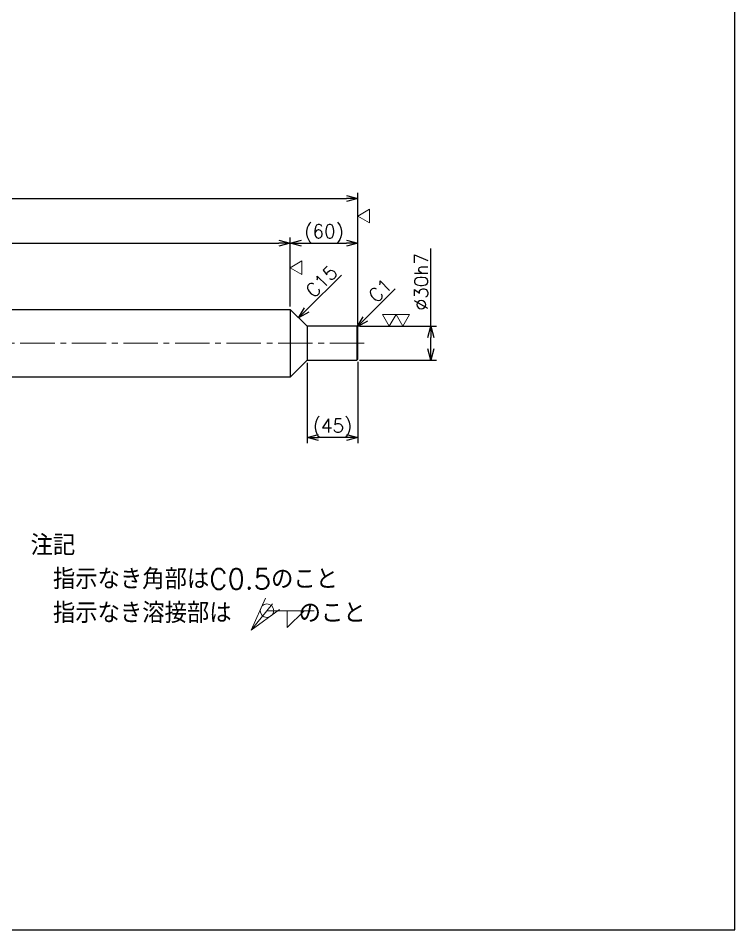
# Model space of a CAD drawing. Header units: millimetres. Extents: x 0 to 7488, y -19 to 4184.
# Drawn here: x 6069 to 6704, y 2238 to 3046 of the extents above; entities that cross this region are included whole.
import ezdxf
from ezdxf.enums import TextEntityAlignment as Align

# ---------------------------------------------------------------- set-up
doc = ezdxf.new("R2010")
doc.units = ezdxf.units.MM
doc.header["$LTSCALE"] = 1.6
doc.header["$PDMODE"] = 99
doc.header["$PDSIZE"] = 1
doc.linetypes.add('CENTER2', pattern=[28.575, 19.05, -3.175, 3.175, -3.175])
for name, color, linetype, lineweight in [('05_CENTER', 4, 'CENTER2', 13), ('07_TEXT', 3, 'Continuous', 13), ('08_DIM', 3, 'Continuous', 13)]:
    doc.layers.add(name, color=color, linetype=linetype, lineweight=lineweight)
doc.styles.add('KSS_TXT', font='txt.shx', dxfattribs={"bigfont": 'extfont2.shx'})
doc.styles.get("Standard").update_dxf_attribs({"font": 'txt.shx', "bigfont": 'extfont2.shx'})
doc.dimstyles.new('KSS_DIM', dxfattribs={"dimscale": 4, "dimtxt": 3, "dimasz": 2.5, "dimexe": 1.25, "dimexo": 0.625, "dimtad": 1, "dimdsep": 46, "dimtxsty": 'KSS_TXT', "dimblk": 'OPEN30', "dimcen": 0, "dimazin": 2, "dimtfac": 0.75, "dimtmove": 0, "dimatfit": 3, "dimldrblk": 'OPEN30', "dimfxl": 1.25, "dimtolj": 1, "dimarcsym": 0})

# ---------------------------------------------------------------- blocks, each defined once
blk = doc.blocks.new('_Open30')
at = {"color": 0, "linetype": 'ByBlock', "lineweight": -2}
for p, q in [((-1, 0.268), (0, 0)), ((0, 0), (-1, -0.268)), ((0, 0), (-1, 0))]:
    blk.add_line(p, q, dxfattribs=at)
blk = doc.blocks.new('*D361')
at = {"layer": '08_DIM', "color": 0, "lineweight": -2, "transparency": 16777216}
for p, q in [((4172.12, 2774.48), (4172.12, 2891.3)), ((4182.12, 2886.3), (6360.12, 2886.3)), ((6370.12, 2774.48), (6370.12, 2891.3))]:
    blk.add_line(p, q, dxfattribs=at)
at = {"layer": 'Defpoints', "color": 0, "transparency": 16777216}
for p in [(6370.12, 2886.3), (4172.12, 2771.98), (6370.12, 2771.98)]:
    blk.add_point(p, dxfattribs=at)
at = {"layer": '08_DIM', "color": 0, "lineweight": -2, "transparency": 16777216, "xscale": 10, "yscale": 10, "zscale": 10, "rotation": 180}
blk.add_blockref('_Open30', (4172.12, 2886.3), dxfattribs=at)
at = {"layer": '08_DIM', "color": 0, "lineweight": -2, "transparency": 16777216, "xscale": 10, "yscale": 10, "zscale": 10}
blk.add_blockref('_Open30', (6370.12, 2886.3), dxfattribs=at)
at = {"layer": '08_DIM', "color": 0, "transparency": 16777216, "insert": (5271.12, 2894.8), "char_height": 12, "attachment_point": 5, "style": 'KSS_TXT'}
blk.add_mtext('\\A1;2198', dxfattribs=at)
blk = doc.blocks.new('*D366')
at = {"layer": '08_DIM', "color": 0, "lineweight": -2, "transparency": 16777216}
for p, q in [((6310.12, 2790.48), (6310.12, 2851.57)), ((6320.12, 2846.57), (6360.12, 2846.57)), ((6370.12, 2774.48), (6370.12, 2851.57))]:
    blk.add_line(p, q, dxfattribs=at)
at = {"layer": 'Defpoints', "color": 0, "transparency": 16777216}
for p in [(6370.12, 2846.57), (6310.12, 2787.98), (6370.12, 2771.98)]:
    blk.add_point(p, dxfattribs=at)
at = {"layer": '08_DIM', "color": 0, "lineweight": -2, "transparency": 16777216, "xscale": 10, "yscale": 10, "zscale": 10, "rotation": 180}
blk.add_blockref('_Open30', (6310.12, 2846.57), dxfattribs=at)
at = {"layer": '08_DIM', "color": 0, "lineweight": -2, "transparency": 16777216, "xscale": 10, "yscale": 10, "zscale": 10}
blk.add_blockref('_Open30', (6370.12, 2846.57), dxfattribs=at)
at = {"layer": '08_DIM', "color": 0, "transparency": 16777216, "insert": (6340.12, 2855.07), "char_height": 12, "attachment_point": 5, "style": 'KSS_TXT'}
blk.add_mtext('\\A1;(60)', dxfattribs=at)
blk = doc.blocks.new('*D367')
at = {"layer": '08_DIM', "color": 0, "lineweight": -2, "transparency": 16777216}
for p, q in [((6325.12, 2740.48), (6325.12, 2669.41)), ((6370.12, 2741.48), (6370.12, 2669.41)), ((6360.12, 2674.41), (6335.12, 2674.41))]:
    blk.add_line(p, q, dxfattribs=at)
at = {"layer": 'Defpoints', "color": 0, "transparency": 16777216}
for p in [(6325.12, 2742.98), (6370.12, 2743.98), (6325.12, 2674.41)]:
    blk.add_point(p, dxfattribs=at)
at = {"layer": '08_DIM', "color": 0, "lineweight": -2, "transparency": 16777216, "xscale": 10, "yscale": 10, "zscale": 10, "rotation": 180}
blk.add_blockref('_Open30', (6325.12, 2674.41), dxfattribs=at)
at = {"layer": '08_DIM', "color": 0, "lineweight": -2, "transparency": 16777216, "xscale": 10, "yscale": 10, "zscale": 10}
blk.add_blockref('_Open30', (6370.12, 2674.41), dxfattribs=at)
at = {"layer": '08_DIM', "color": 0, "transparency": 16777216, "insert": (6347.62, 2682.91), "char_height": 12, "attachment_point": 5, "style": 'KSS_TXT'}
blk.add_mtext('\\A1;(45)', dxfattribs=at)
blk = doc.blocks.new('*D368')
at = {"layer": '08_DIM', "color": 0, "lineweight": -2, "transparency": 16777216}
for p, q in [((6434.75, 2772.98), (6434.75, 2841.98)), ((6371.62, 2772.98), (6439.75, 2772.98)), ((6434.75, 2752.98), (6434.75, 2762.98)), ((6371.62, 2742.98), (6439.75, 2742.98))]:
    blk.add_line(p, q, dxfattribs=at)
at = {"layer": 'Defpoints', "color": 0, "transparency": 16777216}
for p in [(6369.12, 2772.98), (6434.75, 2772.98), (6369.12, 2742.98)]:
    blk.add_point(p, dxfattribs=at)
at = {"layer": '08_DIM', "color": 0, "lineweight": -2, "transparency": 16777216, "xscale": 10, "yscale": 10, "zscale": 10}
for p, rotation in [((6434.75, 2772.98), 90), ((6434.75, 2742.98), 270)]:
    blk.add_blockref('_Open30', p, dxfattribs=dict(at, rotation=rotation))
at = {"layer": '08_DIM', "color": 0, "transparency": 16777216, "insert": (6426.25, 2812.48), "char_height": 12, "attachment_point": 5, "rotation": 90, "style": 'KSS_TXT'}
blk.add_mtext('\\A1;%%C30h7', dxfattribs=at)
blk = doc.blocks.new('p1ba02')
for p, q in [((-1.5, 2.6), (1.5, 2.6)), ((0, 0), (-1.5, 2.6)), ((1.5, 2.6), (0, 0)), ((3, 0), (1.5, 2.6)), ((1.5, 2.6), (4.5, 2.6)), ((4.5, 2.6), (3, 0))]:
    blk.add_line(p, q)
blk = doc.blocks.new('p1ba01')
for p, q in [((0, 0), (-1.5, 2.6)), ((-1.5, 2.6), (1.5, 2.6)), ((1.5, 2.6), (0, 0))]:
    blk.add_line(p, q)
blk = doc.blocks.new('*D369')
at = {"layer": '08_DIM', "color": 0, "lineweight": -2, "transparency": 16777216}
blk.add_line((6324.69, 2787.55), (6355.52, 2818.38), dxfattribs=at)
at = {"layer": 'Defpoints', "color": 0, "transparency": 16777216}
for p in [(6355.23, 2818.09), (6355.23, 2818.09), (6317.62, 2780.48)]:
    blk.add_point(p, dxfattribs=at)
at = {"layer": '08_DIM', "color": 0, "lineweight": -2, "transparency": 16777216, "xscale": 10, "yscale": 10, "zscale": 10, "rotation": 225}
blk.add_blockref('_Open30', (6317.62, 2780.48), dxfattribs=at)
at = {"layer": '08_DIM', "color": 0, "transparency": 16777216, "insert": (6337.84, 2812.72), "char_height": 12, "attachment_point": 5, "rotation": 45, "style": 'KSS_TXT'}
blk.add_mtext('\\A1;C15', dxfattribs=at)
blk = doc.blocks.new('*D370')
at = {"layer": '08_DIM', "color": 0, "lineweight": -2, "transparency": 16777216}
blk.add_line((6376.69, 2779.55), (6403.27, 2806.14), dxfattribs=at)
at = {"layer": 'Defpoints', "color": 0, "transparency": 16777216}
for p in [(6407.23, 2810.09), (6407.23, 2810.09), (6369.62, 2772.48)]:
    blk.add_point(p, dxfattribs=at)
at = {"layer": '08_DIM', "color": 0, "lineweight": -2, "transparency": 16777216, "xscale": 10, "yscale": 10, "zscale": 10, "rotation": 225}
blk.add_blockref('_Open30', (6369.62, 2772.48), dxfattribs=at)
at = {"layer": '08_DIM', "color": 0, "transparency": 16777216, "insert": (6389.84, 2804.72), "char_height": 12, "attachment_point": 5, "rotation": 45, "style": 'KSS_TXT'}
blk.add_mtext('\\A1;C1', dxfattribs=at)
blk = doc.blocks.new('*D371')
at = {"layer": '08_DIM', "color": 0, "lineweight": -2, "transparency": 16777216}
for p, q in [((4232.12, 2790.48), (4232.12, 2851.57)), ((4242.12, 2846.57), (6300.12, 2846.57)), ((6310.12, 2790.48), (6310.12, 2851.57))]:
    blk.add_line(p, q, dxfattribs=at)
at = {"layer": 'Defpoints', "color": 0, "transparency": 16777216}
for p in [(6310.12, 2846.57), (4232.12, 2787.98), (6310.12, 2787.98)]:
    blk.add_point(p, dxfattribs=at)
at = {"layer": '08_DIM', "color": 0, "lineweight": -2, "transparency": 16777216, "xscale": 10, "yscale": 10, "zscale": 10, "rotation": 180}
blk.add_blockref('_Open30', (4232.12, 2846.57), dxfattribs=at)
at = {"layer": '08_DIM', "color": 0, "lineweight": -2, "transparency": 16777216, "xscale": 10, "yscale": 10, "zscale": 10}
blk.add_blockref('_Open30', (6310.12, 2846.57), dxfattribs=at)
at = {"layer": '08_DIM', "color": 0, "transparency": 16777216, "insert": (5271.12, 2855.07), "char_height": 12, "attachment_point": 5, "style": 'KSS_TXT'}
blk.add_mtext('\\A1;2078', dxfattribs=at)
blk = doc.blocks.new('Weld-line')
blk.add_line((0, 0), (1, 0))
blk = doc.blocks.new('Weld10-s5')
blk.add_circle((0, 0), 2)
blk = doc.blocks.new('Weld10-a1')
for p, q in [((5, 0), (0, 5)), ((0, 5), (0, 0)), ((0, 0), (5, 0))]:
    blk.add_line(p, q)
at = {"width": 0.9}
blk.add_attdef('S', text='', height=2.8, dxfattribs=at).set_placement((-2, 1), align=Align.RIGHT)
blk.add_attdef('L', (8, 1), '', height=2.8, dxfattribs=at)
blk = doc.blocks.new('Jis_w20130906110600')
blk.add_blockref('Weld10-s5', (0, 0))
at = {"xscale": -1, "rotation": 180}
blk.add_blockref('Weld10-a1', (6, 0), dxfattribs=at)
at = {"layer": '08_DIM', "xscale": 14, "yscale": 14, "zscale": 14}
blk.add_blockref('Weld-line', (0, 0), dxfattribs=at)
at = {"style": 'KSS_TXT', "flags": 1}
blk.add_attdef('JISINFO', (0, 0), '', height=3, dxfattribs=at)
at = {"layer": '08_DIM'}
blk.add_leader([(-4.63, -5.77), (0, 0)], dimstyle='KSS_DIM', dxfattribs=at)

msp = doc.modelspace()

# ---------------------------------------------------------------- linework, layer by layer
at = {"color": 0}
for p, q in [((6310.119, 2787.984), (6325.119, 2772.984)), ((6310.119, 2787.984), (6310.119, 2727.984)), ((6325.119, 2772.984), (6325.119, 2742.984)), ((6369.119, 2772.984), (6325.119, 2772.984)), ((6370.119, 2771.984), (6369.119, 2772.984)), ((6370.119, 2743.984), (6370.119, 2771.984)), ((6325.119, 2742.984), (6310.119, 2727.984)), ((6325.119, 2742.984), (6369.119, 2742.984)), ((6369.119, 2742.984), (6370.119, 2743.984))]:
    msp.add_line(p, q, dxfattribs=at)
msp.add_line((6369.119, 2772.984), (6369.119, 2742.984))
for points in [[(4232.119, 2787.984), (6310.119, 2787.984)], [(6310.119, 2727.984), (4232.119, 2727.984)]]:
    msp.add_lwpolyline(points, dxfattribs=at)
at = {"layer": '05_CENTER'}
msp.add_line((6375.658, 2757.984), (4166.581, 2757.984), dxfattribs=at)
at = {"layer": 'Defpoints'}
msp.add_lwpolyline([(3735.637, 2238.127), (6704.223, 2238.127), (6704.223, 3987.002), (3735.637, 3987.002)], close=True, dxfattribs=at)

# ---------------------------------------------------------------- block references
at = {"layer": '08_DIM', "xscale": -4, "yscale": 4, "zscale": 4, "rotation": 270}
for p in [(6370.119, 2870.72), (6310.119, 2824.897)]:
    msp.add_blockref('p1ba01', p, dxfattribs=at)
at = {"layer": '08_DIM'}
for name, p, xscale, yscale, zscale in [('p1ba02', (6409.93, 2772.984), -4, 4, 4), ('Jis_w20130906110600', (6289.481, 2520.942), 3, 3, 3)]:
    msp.add_blockref(name, p, dxfattribs=dict(at, xscale=xscale, yscale=yscale, zscale=zscale))

# ---------------------------------------------------------------- texts
at = {"layer": '07_TEXT', "ltscale": 2, "insert": (6079.957, 2588.006), "char_height": 18, "attachment_point": 1}
msp.add_mtext_dynamic_manual_height_columns('注記\\P\u3000指示なき角部はC0.5のこと\\P\u3000指示なき溶接部は\u3000\u3000\u3000のこと', width=380.83461, gutter_width=15, heights=[102.93], dxfattribs=at)

# ---------------------------------------------------------------- dimensions: what is measured, and where the dimension line sits
at = {"layer": '08_DIM'}
for base, p1, p2, override, picture, middle in [((6370.119, 2886.302), (4172.119, 2771.984), (6370.119, 2771.984), {"dimscale": 4, "dimarcsym": 1}, '*D361', (5271.119, 2894.802)), ((6310.119, 2846.572), (4232.119, 2787.984), (6310.119, 2787.984), {"dimarcsym": 1}, '*D371', (5271.119, 2855.072))]:
    dim = msp.add_linear_dim(base=base, p1=p1, p2=p2, dimstyle='KSS_DIM', override=override, dxfattribs=at)
    dim.commit()
    dim.dimension.update_dxf_attribs({"geometry": picture, "text_midpoint": middle})
for base, p1, p2, angle, text, picture, middle in [((6370.119, 2846.572), (6310.119, 2787.984), (6370.119, 2771.984), 180, '(<>)', '*D366', (6340.119, 2855.072)), ((6434.754, 2772.984), (6369.119, 2742.984), (6369.119, 2772.984), 90, '%%C<>h7', '*D368', (6426.254, 2812.484)), ((6325.119, 2674.414), (6370.119, 2743.984), (6325.119, 2742.984), 180, '(<>)', '*D367', (6347.619, 2682.914))]:
    dim = msp.add_linear_dim(base=base, p1=p1, p2=p2, angle=angle, text=text, dimstyle='KSS_DIM', override={"dimarcsym": 1}, dxfattribs=at)
    dim.commit()
    dim.dimension.update_dxf_attribs({"geometry": picture, "text_midpoint": middle})
for base, p1, p2, text, picture, middle in [((6355.227, 2818.092), (6317.619, 2780.484), (6355.227, 2818.092), 'C15', '*D369', (6343.848, 2806.712)), ((6407.227, 2810.092), (6369.619, 2772.484), (6407.227, 2810.092), 'C1', '*D370', (6395.848, 2798.712))]:
    dim = msp.add_linear_dim(base=base, p1=p1, p2=p2, angle=45, text=text, dimstyle='KSS_DIM', override={"dimse1": 1, "dimse2": 1, "dimsd2": 1, "dimarcsym": 1}, dxfattribs=at)
    dim.commit()
    dim.dimension.update_dxf_attribs({"geometry": picture, "text_midpoint": middle, "dimtype": 161})

doc.saveas('drawing.dxf')
